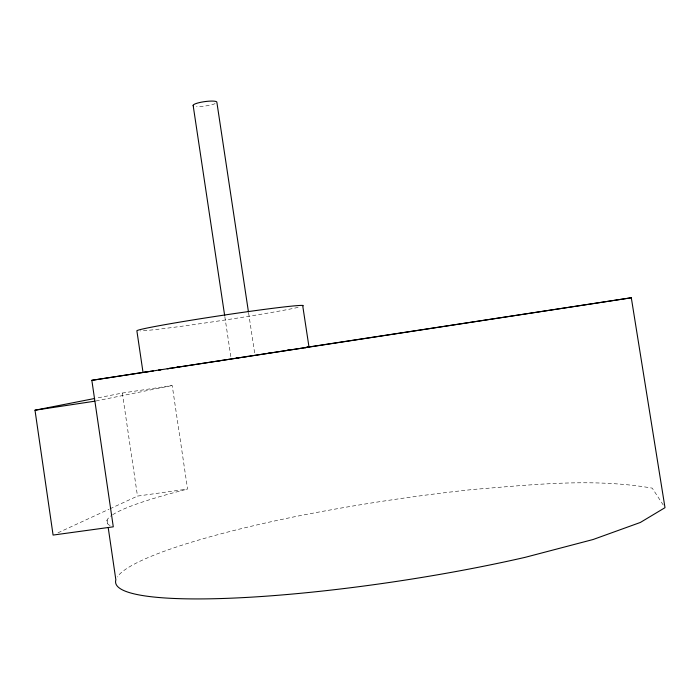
<?xml version="1.0" encoding="UTF-8"?>
<svg xmlns="http://www.w3.org/2000/svg" width="700" height="700" viewBox="0 0 700 700"><rect width="100%" height="100%" fill="white"/><g stroke="black" fill="none" stroke-linecap="round" stroke-linejoin="round"><path stroke-width="0.53" stroke-dasharray="3.5 2.62" d="M57.986 532.805L109.025 509.233M110.005 508.778L137.489 496.09L187.574 489.073L172.209 385.516L122.325 393.05L96.766 398.072M95.953 400.969L172.209 385.516M663.259 505.015L652.234 488.145C593.005 477.829 532.551 484.715 473.104 489.466C414.304 495.775 355.801 504.656 297.78 516.101A279.921 40.749 -8.6 0 0 117.259 577.001M248.623 313.084L254.651 353.08M224.858 316.811L231.009 357.805M122.325 393.05L137.489 496.09M107.1 520.021L107.888 525.367M110.145 525.569A279.493 28.473 -8.6 0 1 111.711 515.375M112.648 514.754A279.493 28.473 -8.6 0 1 187.574 489.073M215.119 103.626A11.979 2.205 -7.9 0 1 196.508 106.505M298.121 307.37A84.061 2.502 -8.6 0 1 217.612 321.125A84.061 2.502 -8.6 0 1 140.341 330.934"/><path stroke-width="1.05" d="M142.634 372.479L91.84 380.319L113.286 526.82L53.086 535.071L35 410.209L94.64 398.493M153.562 370.895L143.036 372.488L136.876 330.803A84.061 2.502 -8.6 0 1 222.486 315.341A84.061 2.502 -8.6 0 1 302.759 306.04L309.006 347.078L167.178 368.812M144.795 372.146L146.956 371.814M158.847 369.976L161.009 369.644L159.031 370.02M108.194 527.503L115.859 579.88A279.921 40.749 -8.6 0 0 245.892 597.468A279.921 40.749 -8.6 0 0 525.324 557.296L593.11 539.508L640.36 522.454L665 507.675L631.304 297.771L91.84 380.319M168.088 368.629L170.153 368.305M177.091 367.168L179.218 366.844M218.531 360.815L220.666 360.483M236.688 358.041L238.84 357.7M245.604 356.676L247.537 356.379M268.774 353.115L270.909 352.783M286.956 350.332L289.091 350M305.139 347.541L631.304 297.771M305.209 347.655L309.006 347.078M35 410.209L94.894 401.179M248.465 312.007L216.869 102.288A11.979 2.205 -7.9 0 0 203.683 101.771A11.979 2.205 -7.9 0 0 193.506 105.901M193.139 105.376L224.691 315.735"/></g></svg>
